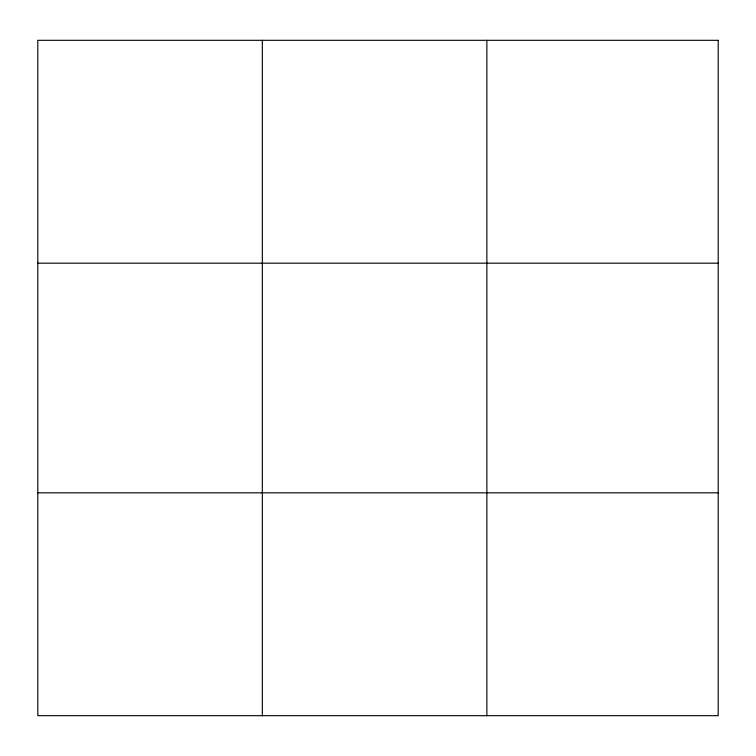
<?xml version="1.0" encoding="UTF-8"?>
<svg xmlns="http://www.w3.org/2000/svg" width="756" height="756" viewBox="0 0 756 756"><rect width="100%" height="100%" fill="white"/><g stroke="black" fill="none" stroke-linecap="round" stroke-linejoin="round"><path stroke-width="1.13" d="M262.332 40.314L262.332 715.686M486.864 40.314L486.864 715.686M37.8 263.183L718.2 263.183M37.8 492.817L718.2 492.817M718.2 40.314L718.2 715.686L37.8 715.686L37.8 40.314L718.2 40.314"/></g></svg>
